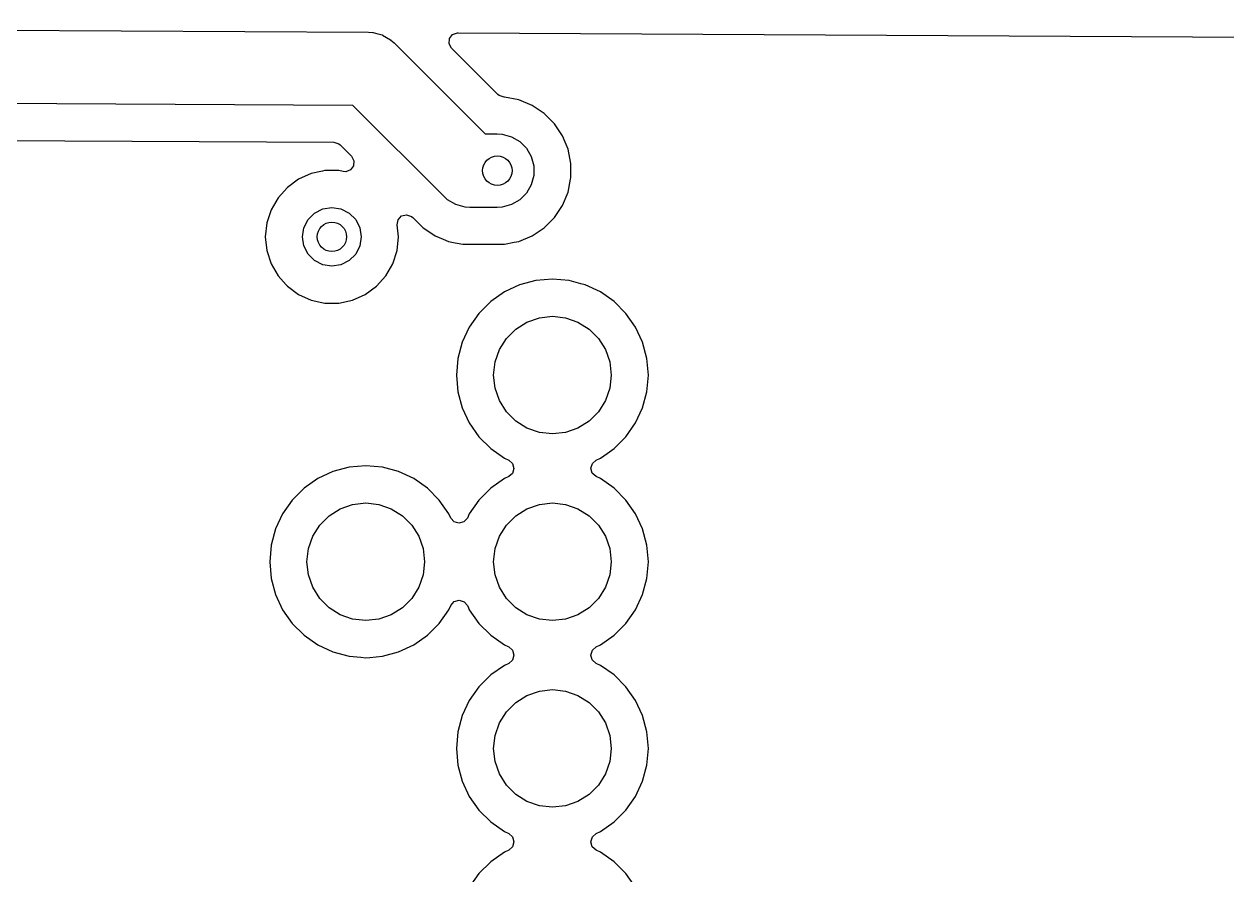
# Model space of a CAD drawing. Extents: x 0.78 to 3.29, y -3.36 to -0.68.
# Drawn here: x 1.424 to 2.068, y -1.132 to -0.677 of the extents above; entities that cross this region are included whole.
import ezdxf

# ---------------------------------------------------------------- set-up
doc = ezdxf.new("R2010")
doc.units = 0
doc.header["$MEASUREMENT"] = 0
doc.layers.add('BLACK', color=7, linetype='CONTINUOUS')

msp = doc.modelspace()

# ---------------------------------------------------------------- linework, layer by layer
at = {"layer": 'BLACK', "linetype": 'CONTINUOUS'}
for p, q in [((0.81308, -0.67655), (1.60817, -0.6809)), ((1.60817, -0.6809), (1.61054, -0.68107)), ((1.61054, -0.68107), (1.61063, -0.68107)), ((1.61063, -0.68107), (1.61067, -0.68107)), ((1.61067, -0.68107), (1.61074, -0.68108)), ((1.61074, -0.68108), (1.61316, -0.68174)), ((1.61316, -0.68174), (1.6156, -0.6824)), ((1.6156, -0.6824), (1.61564, -0.68242)), ((1.61564, -0.68242), (1.6157, -0.68244)), ((1.6157, -0.68244), (1.61787, -0.68371)), ((1.65158, -0.68436), (1.65323, -0.68215)), ((1.65323, -0.68215), (1.6558, -0.68119)), ((1.6558, -0.68119), (1.65618, -0.68118)), ((1.65618, -0.68118), (3.24698, -0.68988)), ((1.61787, -0.68371), (1.62005, -0.68497)), ((1.62005, -0.68497), (1.6201, -0.68501)), ((1.6201, -0.68501), (1.62013, -0.68503)), ((1.62013, -0.68503), (1.6202, -0.6851)), ((1.6202, -0.6851), (1.62198, -0.68666)), ((1.62198, -0.68666), (1.67069, -0.73537)), ((1.65138, -0.6871), (1.65158, -0.68436)), ((1.6527, -0.68951), (1.65138, -0.6871)), ((1.67742, -0.71424), (1.6527, -0.68951)), ((1.67823, -0.71489), (1.67742, -0.71424)), ((1.68087, -0.71567), (1.67823, -0.71489)), ((1.59986, -0.72022), (0.8189, -0.71595)), ((1.64862, -0.76897), (1.59986, -0.72022)), ((1.68104, -0.71567), (1.68087, -0.71567)), ((1.68865, -0.71718), (1.68104, -0.71567)), ((1.68104, -0.71567), (1.68104, -0.71567)), ((1.68866, -0.71718), (1.68865, -0.71718)), ((1.69582, -0.72015), (1.68866, -0.71718)), ((1.70227, -0.72446), (1.69582, -0.72015)), ((1.69582, -0.72015), (1.69582, -0.72015)), ((1.70776, -0.72995), (1.70227, -0.72446)), ((1.70227, -0.72446), (1.70227, -0.72446)), ((1.71207, -0.7364), (1.70776, -0.72995)), ((1.70776, -0.72995), (1.70776, -0.72995)), ((0.84351, -0.73579), (1.58965, -0.73987)), ((1.58965, -0.73987), (1.59229, -0.74066)), ((1.59229, -0.74066), (1.59308, -0.7413)), ((1.67069, -0.73537), (1.67717, -0.73537)), ((1.67717, -0.73537), (1.67973, -0.73554)), ((1.67973, -0.73554), (1.6847, -0.73687)), ((1.6847, -0.73687), (1.68915, -0.73944)), ((1.68915, -0.73944), (1.69278, -0.74307)), ((1.71352, -0.73988), (1.71207, -0.7364)), ((1.71207, -0.7364), (1.71207, -0.7364)), ((1.71504, -0.74357), (1.71352, -0.73988)), ((1.59308, -0.7413), (1.59907, -0.7473)), ((1.69278, -0.74307), (1.69535, -0.74752)), ((1.71656, -0.75118), (1.71504, -0.74357)), ((1.71504, -0.74357), (1.71504, -0.74357)), ((1.71504, -0.74357), (1.71504, -0.74357)), ((1.60019, -0.75245), (1.59854, -0.75466)), ((1.59907, -0.7473), (1.60039, -0.74971)), ((1.60039, -0.74971), (1.60019, -0.75245)), ((1.69535, -0.74752), (1.69668, -0.75249)), ((1.69668, -0.75249), (1.69668, -0.75762)), ((1.71656, -0.75893), (1.71656, -0.75118)), ((1.57076, -0.75962), (1.56473, -0.764)), ((1.57757, -0.75658), (1.57076, -0.75962)), ((1.57076, -0.75962), (1.57076, -0.75962)), ((1.58358, -0.75531), (1.57757, -0.75658)), ((1.57757, -0.75658), (1.57757, -0.75658)), ((1.58486, -0.75504), (1.58358, -0.75531)), ((1.59231, -0.75504), (1.58486, -0.75504)), ((1.5946, -0.75552), (1.59231, -0.75504)), ((1.59597, -0.75562), (1.5946, -0.75552)), ((1.59854, -0.75466), (1.59597, -0.75562)), ((1.69668, -0.75762), (1.69535, -0.76259)), ((1.71504, -0.76654), (1.71642, -0.75962)), ((1.71642, -0.75962), (1.71656, -0.75893)), ((1.56473, -0.764), (1.55974, -0.76953)), ((1.69535, -0.76259), (1.69278, -0.76704)), ((1.71207, -0.77371), (1.71504, -0.76654)), ((1.55974, -0.76953), (1.55602, -0.77599)), ((1.65055, -0.77067), (1.64862, -0.76897)), ((1.655, -0.77324), (1.65055, -0.77067)), ((1.65055, -0.77067), (1.65055, -0.77067)), ((1.68915, -0.77067), (1.6847, -0.77324)), ((1.69278, -0.76704), (1.68915, -0.77067)), ((1.55602, -0.77599), (1.55371, -0.78308)), ((1.55602, -0.77599), (1.55602, -0.77599)), ((1.57584, -0.78123), (1.57933, -0.77775)), ((1.57933, -0.77775), (1.58372, -0.77551)), ((1.58372, -0.77551), (1.58858, -0.77474)), ((1.58858, -0.77474), (1.59345, -0.77551)), ((1.59345, -0.77551), (1.59784, -0.77775)), ((1.59784, -0.77775), (1.60132, -0.78123)), ((1.62405, -0.78134), (1.62593, -0.77933)), ((1.62593, -0.77933), (1.62859, -0.77866)), ((1.62859, -0.77866), (1.6312, -0.77953)), ((1.65997, -0.77457), (1.655, -0.77324)), ((1.66254, -0.77474), (1.65997, -0.77457)), ((1.65997, -0.77457), (1.65997, -0.77457)), ((1.67717, -0.77474), (1.66254, -0.77474)), ((1.67973, -0.77457), (1.67717, -0.77474)), ((1.6847, -0.77324), (1.67973, -0.77457)), ((1.70776, -0.78016), (1.71207, -0.77371)), ((1.55371, -0.78308), (1.55293, -0.79049)), ((1.55371, -0.78308), (1.55371, -0.78308)), ((1.57283, -0.79049), (1.57361, -0.78562)), ((1.57361, -0.78562), (1.57584, -0.78123)), ((1.60132, -0.78123), (1.60356, -0.78562)), ((1.60356, -0.78562), (1.60433, -0.79049)), ((1.62355, -0.78405), (1.62405, -0.78134)), ((1.62423, -0.79049), (1.62355, -0.78405)), ((1.6312, -0.77953), (1.63186, -0.78009)), ((1.63186, -0.78009), (1.63743, -0.78565)), ((1.63743, -0.78565), (1.64259, -0.7891)), ((1.69582, -0.78996), (1.70227, -0.78565)), ((1.70227, -0.78565), (1.70776, -0.78016)), ((1.55293, -0.79049), (1.55371, -0.7979)), ((1.57361, -0.79535), (1.57283, -0.79049)), ((1.60433, -0.79049), (1.60356, -0.79535)), ((1.62345, -0.7979), (1.62423, -0.79049)), ((1.64259, -0.7891), (1.64388, -0.78996)), ((1.64388, -0.78996), (1.64814, -0.79173)), ((1.64814, -0.79173), (1.65105, -0.79293)), ((1.68865, -0.79293), (1.69582, -0.78996)), ((1.55371, -0.7979), (1.55371, -0.7979)), ((1.55371, -0.7979), (1.55602, -0.80499)), ((1.57584, -0.79974), (1.57361, -0.79535)), ((1.60356, -0.79535), (1.60132, -0.79974)), ((1.62115, -0.80499), (1.62345, -0.7979)), ((1.65105, -0.79293), (1.6546, -0.79364)), ((1.6546, -0.79364), (1.65561, -0.79384)), ((1.65561, -0.79384), (1.65866, -0.79444)), ((1.65866, -0.79444), (1.65866, -0.79444)), ((1.65866, -0.79444), (1.68104, -0.79444)), ((1.68104, -0.79444), (1.68616, -0.79343)), ((1.68616, -0.79343), (1.68865, -0.79293)), ((1.55602, -0.80499), (1.55602, -0.80499)), ((1.55602, -0.80499), (1.55974, -0.81144)), ((1.57933, -0.80323), (1.57584, -0.79974)), ((1.58372, -0.80547), (1.57933, -0.80323)), ((1.59784, -0.80323), (1.59345, -0.80547)), ((1.60132, -0.79974), (1.59784, -0.80323)), ((1.61742, -0.81144), (1.62115, -0.80499)), ((1.55974, -0.81144), (1.56403, -0.81621)), ((1.58858, -0.80624), (1.58372, -0.80547)), ((1.59345, -0.80547), (1.58858, -0.80624)), ((1.61244, -0.81698), (1.61742, -0.81144)), ((1.56403, -0.81621), (1.56473, -0.81698)), ((1.56473, -0.81698), (1.57076, -0.82136)), ((1.60641, -0.82136), (1.61244, -0.81698)), ((1.68911, -0.81621), (1.68099, -0.81999)), ((1.69777, -0.81389), (1.68911, -0.81621)), ((1.68911, -0.81621), (1.68911, -0.81621)), ((1.70669, -0.81311), (1.69777, -0.81389)), ((1.69777, -0.81389), (1.69777, -0.81389)), ((1.71562, -0.81389), (1.70669, -0.81311)), ((1.70669, -0.81311), (1.70669, -0.81311)), ((1.72197, -0.81559), (1.71562, -0.81389)), ((1.71562, -0.81389), (1.71562, -0.81389)), ((1.71562, -0.81389), (1.71562, -0.81389)), ((1.71562, -0.81389), (1.71562, -0.81389)), ((1.71562, -0.81389), (1.71562, -0.81389)), ((1.72427, -0.81621), (1.72197, -0.81559)), ((1.73239, -0.81999), (1.72427, -0.81621)), ((1.72427, -0.81621), (1.72427, -0.81621)), ((1.57076, -0.82136), (1.57076, -0.82136)), ((1.57076, -0.82136), (1.57757, -0.82439)), ((1.57757, -0.82439), (1.57757, -0.82439)), ((1.57757, -0.82439), (1.58486, -0.82594)), ((1.59231, -0.82594), (1.5996, -0.82439)), ((1.5996, -0.82439), (1.60641, -0.82136)), ((1.68099, -0.81999), (1.67366, -0.82513)), ((1.68099, -0.81999), (1.68099, -0.81999)), ((1.73973, -0.82513), (1.73239, -0.81999)), ((1.73239, -0.81999), (1.73239, -0.81999)), ((1.58486, -0.82594), (1.58486, -0.82594)), ((1.58486, -0.82594), (1.59231, -0.82594)), ((1.59231, -0.82594), (1.59231, -0.82594)), ((1.67366, -0.82513), (1.66732, -0.83147)), ((1.74606, -0.83147), (1.73973, -0.82513)), ((1.66732, -0.83147), (1.66218, -0.83881)), ((1.68706, -0.83988), (1.69303, -0.83613)), ((1.69303, -0.83613), (1.69968, -0.8338)), ((1.69968, -0.8338), (1.70669, -0.83301)), ((1.70669, -0.83301), (1.7137, -0.8338)), ((1.7137, -0.8338), (1.72036, -0.83613)), ((1.72036, -0.83613), (1.72633, -0.83988)), ((1.7512, -0.83881), (1.74606, -0.83147)), ((1.74606, -0.83147), (1.74606, -0.83147)), ((1.66218, -0.83881), (1.6584, -0.84693)), ((1.66218, -0.83881), (1.66218, -0.83881)), ((1.68207, -0.84487), (1.68706, -0.83988)), ((1.72633, -0.83988), (1.73132, -0.84487)), ((1.75499, -0.84693), (1.7512, -0.83881)), ((1.6584, -0.84693), (1.65608, -0.85558)), ((1.6584, -0.84693), (1.6584, -0.84693)), ((1.67832, -0.85084), (1.68207, -0.84487)), ((1.73132, -0.84487), (1.73507, -0.85084)), ((1.75731, -0.85558), (1.75499, -0.84693)), ((1.65608, -0.85558), (1.6553, -0.8645)), ((1.65608, -0.85558), (1.65608, -0.85558)), ((1.67599, -0.8575), (1.67832, -0.85084)), ((1.73507, -0.85084), (1.7374, -0.8575)), ((1.75809, -0.8645), (1.75731, -0.85558)), ((1.6752, -0.8645), (1.67599, -0.8575)), ((1.7374, -0.8575), (1.73819, -0.8645)), ((1.6553, -0.8645), (1.6553, -0.8645)), ((1.6553, -0.8645), (1.65608, -0.87343)), ((1.67599, -0.87151), (1.6752, -0.8645)), ((1.73819, -0.8645), (1.7374, -0.87151)), ((1.75731, -0.87343), (1.75809, -0.8645)), ((1.65608, -0.87343), (1.65608, -0.87343)), ((1.65608, -0.87343), (1.6584, -0.88208)), ((1.67832, -0.87817), (1.67599, -0.87151)), ((1.7374, -0.87151), (1.73507, -0.87817)), ((1.75499, -0.88208), (1.75731, -0.87343)), ((1.6584, -0.88208), (1.6584, -0.88208)), ((1.6584, -0.88208), (1.66218, -0.8902)), ((1.68207, -0.88414), (1.67832, -0.87817)), ((1.73507, -0.87817), (1.73132, -0.88414)), ((1.7512, -0.8902), (1.75499, -0.88208)), ((1.68706, -0.88913), (1.68207, -0.88414)), ((1.73132, -0.88414), (1.72633, -0.88913)), ((1.66218, -0.8902), (1.66218, -0.8902)), ((1.66218, -0.8902), (1.66732, -0.89754)), ((1.69303, -0.89288), (1.68706, -0.88913)), ((1.69968, -0.89521), (1.69303, -0.89288)), ((1.70669, -0.896), (1.69968, -0.89521)), ((1.7137, -0.89521), (1.70669, -0.896)), ((1.72036, -0.89288), (1.7137, -0.89521)), ((1.72633, -0.88913), (1.72036, -0.89288)), ((1.74606, -0.89754), (1.7512, -0.8902)), ((1.66732, -0.89754), (1.67366, -0.90388)), ((1.73973, -0.90388), (1.74606, -0.89754)), ((1.67366, -0.90388), (1.67366, -0.90388)), ((1.67366, -0.90388), (1.68099, -0.90901)), ((1.73239, -0.90901), (1.73592, -0.90654)), ((1.73592, -0.90654), (1.73973, -0.90388)), ((1.59777, -0.91389), (1.58911, -0.91621)), ((1.60669, -0.91311), (1.59777, -0.91389)), ((1.59777, -0.91389), (1.59777, -0.91389)), ((1.61562, -0.91389), (1.60669, -0.91311)), ((1.60669, -0.91311), (1.60669, -0.91311)), ((1.62427, -0.91621), (1.61562, -0.91389)), ((1.61562, -0.91389), (1.61562, -0.91389)), ((1.61562, -0.91389), (1.61562, -0.91389)), ((1.61562, -0.91389), (1.61562, -0.91389)), ((1.61562, -0.91389), (1.61562, -0.91389)), ((1.68099, -0.90901), (1.68328, -0.91008)), ((1.68328, -0.91008), (1.68534, -0.9119)), ((1.6861, -0.91454), (1.6853, -0.91718)), ((1.68534, -0.9119), (1.6861, -0.91454)), ((1.72729, -0.91447), (1.72808, -0.91183)), ((1.72804, -0.91711), (1.72729, -0.91447)), ((1.72808, -0.91183), (1.73011, -0.91008)), ((1.73011, -0.91008), (1.73239, -0.90901)), ((1.58099, -0.91999), (1.57366, -0.92513)), ((1.58911, -0.91621), (1.58099, -0.91999)), ((1.58099, -0.91999), (1.58099, -0.91999)), ((1.58911, -0.91621), (1.58911, -0.91621)), ((1.63239, -0.91999), (1.62427, -0.91621)), ((1.62427, -0.91621), (1.62427, -0.91621)), ((1.63973, -0.92513), (1.63239, -0.91999)), ((1.63239, -0.91999), (1.63239, -0.91999)), ((1.68099, -0.91999), (1.67366, -0.92513)), ((1.68328, -0.91893), (1.68099, -0.91999)), ((1.68099, -0.91999), (1.68099, -0.91999)), ((1.6853, -0.91718), (1.68328, -0.91893)), ((1.73011, -0.91893), (1.72804, -0.91711)), ((1.73239, -0.91999), (1.73011, -0.91893)), ((1.73973, -0.92513), (1.73239, -0.91999)), ((1.73239, -0.91999), (1.73239, -0.91999)), ((1.57366, -0.92513), (1.56732, -0.93147)), ((1.64606, -0.93147), (1.63973, -0.92513)), ((1.67366, -0.92513), (1.66732, -0.93147)), ((1.74606, -0.93147), (1.73973, -0.92513)), ((1.56732, -0.93147), (1.56218, -0.93881)), ((1.59303, -0.93613), (1.59968, -0.9338)), ((1.59968, -0.9338), (1.60669, -0.93301)), ((1.60669, -0.93301), (1.6137, -0.9338)), ((1.6137, -0.9338), (1.62036, -0.93613)), ((1.6512, -0.93881), (1.64606, -0.93147)), ((1.66732, -0.93147), (1.66218, -0.93881)), ((1.69303, -0.93613), (1.69968, -0.9338)), ((1.69968, -0.9338), (1.70669, -0.93301)), ((1.70669, -0.93301), (1.7137, -0.9338)), ((1.7137, -0.9338), (1.72036, -0.93613)), ((1.7512, -0.93881), (1.74606, -0.93147)), ((1.74606, -0.93147), (1.74606, -0.93147)), ((1.56218, -0.93881), (1.5584, -0.94693)), ((1.56218, -0.93881), (1.56218, -0.93881)), ((1.58207, -0.94487), (1.58706, -0.93988)), ((1.58706, -0.93988), (1.59303, -0.93613)), ((1.62036, -0.93613), (1.62633, -0.93988)), ((1.62633, -0.93988), (1.63132, -0.94487)), ((1.65227, -0.94109), (1.6512, -0.93881)), ((1.6512, -0.93881), (1.6512, -0.93881)), ((1.66218, -0.93881), (1.66112, -0.94109)), ((1.66218, -0.93881), (1.66218, -0.93881)), ((1.68207, -0.94487), (1.68706, -0.93988)), ((1.68706, -0.93988), (1.69303, -0.93613)), ((1.72036, -0.93613), (1.72633, -0.93988)), ((1.72633, -0.93988), (1.73132, -0.94487)), ((1.75499, -0.94693), (1.7512, -0.93881)), ((1.5584, -0.94693), (1.55608, -0.95558)), ((1.5584, -0.94693), (1.5584, -0.94693)), ((1.57832, -0.95084), (1.58207, -0.94487)), ((1.63132, -0.94487), (1.63507, -0.95084)), ((1.65402, -0.94311), (1.65227, -0.94109)), ((1.65665, -0.94391), (1.65402, -0.94311)), ((1.6593, -0.94315), (1.65665, -0.94391)), ((1.66112, -0.94109), (1.6593, -0.94315)), ((1.67832, -0.95084), (1.68207, -0.94487)), ((1.73132, -0.94487), (1.73507, -0.95084)), ((1.75731, -0.95558), (1.75499, -0.94693)), ((1.57599, -0.9575), (1.57832, -0.95084)), ((1.63507, -0.95084), (1.6374, -0.9575)), ((1.67599, -0.9575), (1.67832, -0.95084)), ((1.73507, -0.95084), (1.7374, -0.9575)), ((1.55608, -0.95558), (1.5553, -0.9645)), ((1.55608, -0.95558), (1.55608, -0.95558)), ((1.5752, -0.9645), (1.57599, -0.9575)), ((1.6374, -0.9575), (1.63819, -0.9645)), ((1.6752, -0.9645), (1.67599, -0.9575)), ((1.7374, -0.9575), (1.73819, -0.9645)), ((1.75809, -0.9645), (1.75731, -0.95558)), ((1.5553, -0.9645), (1.5553, -0.9645)), ((1.5553, -0.9645), (1.55608, -0.97343)), ((1.57599, -0.97151), (1.5752, -0.9645)), ((1.63819, -0.9645), (1.6374, -0.97151)), ((1.67599, -0.97151), (1.6752, -0.9645)), ((1.73819, -0.9645), (1.7374, -0.97151)), ((1.75731, -0.97343), (1.75809, -0.9645)), ((1.57832, -0.97817), (1.57599, -0.97151)), ((1.6374, -0.97151), (1.63507, -0.97817)), ((1.67832, -0.97817), (1.67599, -0.97151)), ((1.7374, -0.97151), (1.73507, -0.97817)), ((1.55608, -0.97343), (1.55608, -0.97343)), ((1.55608, -0.97343), (1.5584, -0.98208)), ((1.58207, -0.98414), (1.57832, -0.97817)), ((1.63507, -0.97817), (1.63132, -0.98414)), ((1.68207, -0.98414), (1.67832, -0.97817)), ((1.73507, -0.97817), (1.73132, -0.98414)), ((1.75499, -0.98208), (1.75731, -0.97343)), ((1.5584, -0.98208), (1.5584, -0.98208)), ((1.5584, -0.98208), (1.56218, -0.9902)), ((1.58706, -0.98913), (1.58207, -0.98414)), ((1.63132, -0.98414), (1.62633, -0.98913)), ((1.65409, -0.98585), (1.65673, -0.9851)), ((1.65673, -0.9851), (1.65936, -0.9859)), ((1.68706, -0.98913), (1.68207, -0.98414)), ((1.73132, -0.98414), (1.72633, -0.98913)), ((1.7512, -0.9902), (1.75499, -0.98208)), ((1.56218, -0.9902), (1.56218, -0.9902)), ((1.56218, -0.9902), (1.56732, -0.99754)), ((1.59303, -0.99288), (1.58706, -0.98913)), ((1.62633, -0.98913), (1.62036, -0.99288)), ((1.64606, -0.99754), (1.6512, -0.9902)), ((1.6512, -0.9902), (1.65227, -0.98792)), ((1.65227, -0.98792), (1.65409, -0.98585)), ((1.65936, -0.9859), (1.66112, -0.98792)), ((1.66112, -0.98792), (1.66167, -0.98911)), ((1.66167, -0.98911), (1.66218, -0.9902)), ((1.66218, -0.9902), (1.66218, -0.9902)), ((1.66218, -0.9902), (1.66732, -0.99754)), ((1.69303, -0.99288), (1.68706, -0.98913)), ((1.72633, -0.98913), (1.72036, -0.99288)), ((1.74606, -0.99754), (1.7512, -0.9902)), ((1.56732, -0.99754), (1.57366, -1.00388)), ((1.59968, -0.99521), (1.59303, -0.99288)), ((1.60669, -0.996), (1.59968, -0.99521)), ((1.6137, -0.99521), (1.60669, -0.996)), ((1.62036, -0.99288), (1.6137, -0.99521)), ((1.63973, -1.00388), (1.64606, -0.99754)), ((1.66732, -0.99754), (1.67366, -1.00388)), ((1.69968, -0.99521), (1.69303, -0.99288)), ((1.70669, -0.996), (1.69968, -0.99521)), ((1.7137, -0.99521), (1.70669, -0.996)), ((1.72036, -0.99288), (1.7137, -0.99521)), ((1.73973, -1.00388), (1.74606, -0.99754)), ((1.57366, -1.00388), (1.57366, -1.00388)), ((1.57366, -1.00388), (1.58099, -1.00901)), ((1.63239, -1.00901), (1.63973, -1.00388)), ((1.67366, -1.00388), (1.67366, -1.00388)), ((1.67366, -1.00388), (1.68099, -1.00901)), ((1.73239, -1.00901), (1.73973, -1.00388)), ((1.58099, -1.00901), (1.58911, -1.0128)), ((1.62427, -1.0128), (1.63239, -1.00901)), ((1.68099, -1.00901), (1.68328, -1.01008)), ((1.68328, -1.01008), (1.68534, -1.0119)), ((1.72808, -1.01183), (1.73011, -1.01008)), ((1.73011, -1.01008), (1.73239, -1.00901)), ((1.58911, -1.0128), (1.59777, -1.01512)), ((1.59777, -1.01512), (1.60414, -1.01568)), ((1.60414, -1.01568), (1.60669, -1.0159)), ((1.60669, -1.0159), (1.60892, -1.01571)), ((1.60669, -1.0159), (1.60669, -1.0159)), ((1.60669, -1.0159), (1.60669, -1.0159)), ((1.60892, -1.01571), (1.61562, -1.01512)), ((1.61562, -1.01512), (1.62427, -1.0128)), ((1.6853, -1.01718), (1.68328, -1.01893)), ((1.6861, -1.01454), (1.6853, -1.01718)), ((1.68534, -1.0119), (1.6861, -1.01454)), ((1.72729, -1.01447), (1.72808, -1.01183)), ((1.72804, -1.01711), (1.72729, -1.01447)), ((1.73011, -1.01893), (1.72804, -1.01711)), ((1.68099, -1.01999), (1.67366, -1.02513)), ((1.68328, -1.01893), (1.68099, -1.01999)), ((1.68099, -1.01999), (1.68099, -1.01999)), ((1.73239, -1.01999), (1.73011, -1.01893)), ((1.73973, -1.02513), (1.73239, -1.01999)), ((1.73239, -1.01999), (1.73239, -1.01999)), ((1.67366, -1.02513), (1.66732, -1.03147)), ((1.74606, -1.03147), (1.73973, -1.02513)), ((1.66732, -1.03147), (1.66218, -1.03881)), ((1.68706, -1.03988), (1.69303, -1.03613)), ((1.69303, -1.03613), (1.69968, -1.0338)), ((1.69968, -1.0338), (1.70669, -1.03301)), ((1.70669, -1.03301), (1.7137, -1.0338)), ((1.7137, -1.0338), (1.72036, -1.03613)), ((1.72036, -1.03613), (1.72633, -1.03988)), ((1.7512, -1.03881), (1.74606, -1.03147)), ((1.74606, -1.03147), (1.74606, -1.03147)), ((1.66218, -1.03881), (1.6584, -1.04693)), ((1.66218, -1.03881), (1.66218, -1.03881)), ((1.68207, -1.04487), (1.68706, -1.03988)), ((1.72633, -1.03988), (1.73132, -1.04487)), ((1.75499, -1.04693), (1.7512, -1.03881)), ((1.6584, -1.04693), (1.65608, -1.05558)), ((1.6584, -1.04693), (1.6584, -1.04693)), ((1.67832, -1.05084), (1.68207, -1.04487)), ((1.73132, -1.04487), (1.73507, -1.05084)), ((1.75731, -1.05558), (1.75499, -1.04693)), ((1.65608, -1.05558), (1.6553, -1.0645)), ((1.65608, -1.05558), (1.65608, -1.05558)), ((1.67599, -1.0575), (1.67832, -1.05084)), ((1.73507, -1.05084), (1.7374, -1.0575)), ((1.75809, -1.0645), (1.75731, -1.05558)), ((1.6752, -1.0645), (1.67599, -1.0575)), ((1.7374, -1.0575), (1.73819, -1.0645)), ((1.6553, -1.0645), (1.6553, -1.0645)), ((1.6553, -1.0645), (1.65608, -1.07343)), ((1.67599, -1.07151), (1.6752, -1.0645)), ((1.73819, -1.0645), (1.7374, -1.07151)), ((1.75747, -1.07159), (1.75809, -1.0645)), ((1.65608, -1.07343), (1.65608, -1.07343)), ((1.65608, -1.07343), (1.6584, -1.08208)), ((1.67832, -1.07817), (1.67599, -1.07151)), ((1.7374, -1.07151), (1.73507, -1.07817)), ((1.75499, -1.08208), (1.75731, -1.07343)), ((1.75731, -1.07343), (1.75747, -1.07159)), ((1.6584, -1.08208), (1.6584, -1.08208)), ((1.6584, -1.08208), (1.66218, -1.0902)), ((1.68207, -1.08414), (1.67832, -1.07817)), ((1.73507, -1.07817), (1.73132, -1.08414)), ((1.7512, -1.0902), (1.75499, -1.08208)), ((1.68706, -1.08913), (1.68207, -1.08414)), ((1.73132, -1.08414), (1.72633, -1.08913)), ((1.66218, -1.0902), (1.66218, -1.0902)), ((1.66218, -1.0902), (1.66732, -1.09754)), ((1.69303, -1.09288), (1.68706, -1.08913)), ((1.69968, -1.09521), (1.69303, -1.09288)), ((1.72036, -1.09288), (1.7137, -1.09521)), ((1.72633, -1.08913), (1.72036, -1.09288)), ((1.74606, -1.09754), (1.7512, -1.0902)), ((1.66732, -1.09754), (1.67366, -1.10388)), ((1.70669, -1.096), (1.69968, -1.09521)), ((1.7137, -1.09521), (1.70669, -1.096)), ((1.73973, -1.10388), (1.74606, -1.09754)), ((1.67366, -1.10388), (1.67366, -1.10388)), ((1.67366, -1.10388), (1.68099, -1.10901)), ((1.73239, -1.10901), (1.73973, -1.10388)), ((1.68099, -1.10901), (1.68328, -1.11008)), ((1.68328, -1.11008), (1.68534, -1.1119)), ((1.68534, -1.1119), (1.6861, -1.11454)), ((1.72729, -1.11447), (1.72808, -1.11183)), ((1.72808, -1.11183), (1.73011, -1.11008)), ((1.73011, -1.11008), (1.73239, -1.10901)), ((1.68099, -1.11999), (1.67366, -1.12513)), ((1.68328, -1.11893), (1.68099, -1.11999)), ((1.68099, -1.11999), (1.68099, -1.11999)), ((1.6853, -1.11718), (1.68328, -1.11893)), ((1.6861, -1.11454), (1.6853, -1.11718)), ((1.72804, -1.11711), (1.72729, -1.11447)), ((1.73011, -1.11893), (1.72804, -1.11711)), ((1.73239, -1.11999), (1.73011, -1.11893)), ((1.73973, -1.12513), (1.73239, -1.11999)), ((1.73239, -1.11999), (1.73239, -1.11999)), ((1.67366, -1.12513), (1.66732, -1.13147)), ((1.74606, -1.13147), (1.73973, -1.12513)), ((1.66732, -1.13147), (1.66218, -1.13881)), ((1.7512, -1.13881), (1.74606, -1.13147)), ((1.74606, -1.13147), (1.74606, -1.13147))]:
    msp.add_line(p, q, dxfattribs=at)
at = {"layer": 'BLACK'}
for centre in [(1.67717, -0.75506), (1.58858, -0.79049)]:
    msp.add_circle(centre, 0.00787, dxfattribs=at)

doc.saveas('drawing.dxf')
